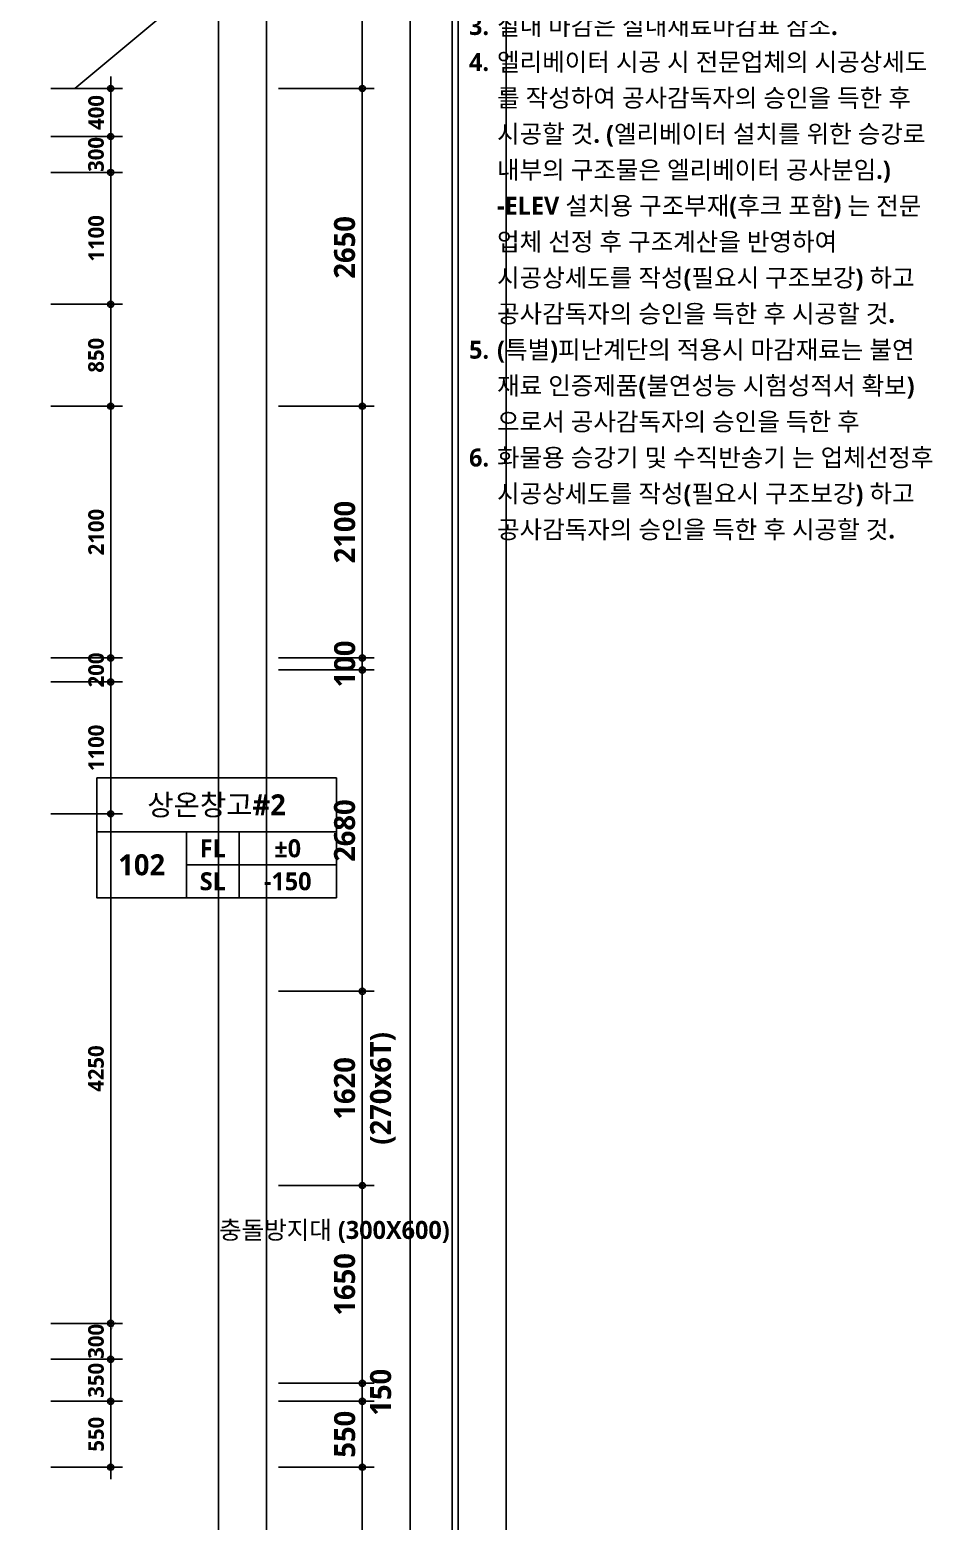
# Model space of a CAD drawing. Header units: millimetres. Extents: x -12482 to 126000, y 0 to 220200.
# Drawn here: x 32975 to 40507, y 128550 to 140989 of the extents above; entities that cross this region are included whole.
import ezdxf
from ezdxf.enums import TextEntityAlignment as Align

# ---------------------------------------------------------------- set-up
doc = ezdxf.new("R2010")
doc.units = ezdxf.units.MM
doc.header["$LTSCALE"] = 60
doc.layers.get('Defpoints').update_dxf_attribs({"color": 153})
for name, color, linetype in [('A-ANNO-DIM', 4, 'Continuous'), ('A-ANNO-GRA1', 7, 'Continuous'), ('A-ANNO-LEAD', 4, 'Continuous'), ('A-ANNO-NOTE', 7, 'Continuous'), ('A-ANNO-TEXT1', 7, 'Continuous'), ('A-ANNO-TEXT2', 3, 'Continuous'), ('A-ANNO-TITL', 7, 'Continuous'), ('A-ST-AXIS-DIM', 7, 'Continuous')]:
    doc.layers.add(name, color=color, linetype=linetype)
for name, color, linetype, plot in [('Defpoint', 161, 'Continuous', False), ('G(그리드1)', 185, 'Continuous', False), ('G(그리드2)', 235, 'Continuous', False)]:
    doc.layers.add(name, color=color, linetype=linetype, plot=plot)
doc.styles.add('2020음성 1차', font='NanumGothicBold.ttf')
doc.styles.add('SH_나눔', font='')
doc.styles.add('SH_대대리576', font='')
doc.styles.add('SH_진천_나눔', font='')
doc.styles.get('SH_나눔').set_extended_font_data('NanumGothic', bold=True)
doc.styles.get('SH_대대리576').set_extended_font_data('NanumGothic', bold=True)
doc.styles.get('SH_진천_나눔').set_extended_font_data('NanumGothic', bold=True)
doc.dimstyles.new('SHP 50', dxfattribs={"dimscale": 50, "dimtxt": 3.5, "dimasz": 1, "dimexe": 2, "dimexo": 2, "dimgap": 1, "dimtad": 1, "dimdec": 0, "dimzin": 0, "dimdsep": 46, "dimtxsty": 'SH_진천_나눔', "dimblk": 'DIMDOT', "dimcen": 0.09, "dimclrd": 256, "dimclre": 256, "dimclrt": 3, "dimadec": 0, "dimazin": 1, "dimtfac": 1, "dimtdec": 0, "dimtix": 1, "dimtmove": 2, "dimatfit": 0, "dimldrblk": 'DIMDOT', "dimfxl": 1, "dimtolj": 1, "dimtzin": 0, "dimlwd": -1, "dimlwe": -1, "dimarcsym": 0})
doc.dimstyles.new('SHP 50내부', dxfattribs={"dimscale": 50, "dimtxt": 2.6, "dimasz": 1, "dimexe": 2, "dimexo": 2, "dimgap": 1, "dimtad": 1, "dimdec": 0, "dimzin": 0, "dimdsep": 46, "dimtxsty": '2020음성 1차', "dimblk": 'DIMDOT', "dimcen": 0.09, "dimclrd": 256, "dimclre": 256, "dimclrt": 3, "dimadec": 0, "dimazin": 1, "dimtfac": 1, "dimtdec": 0, "dimtix": 1, "dimtmove": 2, "dimatfit": 0, "dimldrblk": 'DIMDOT', "dimfxl": 1, "dimtolj": 1, "dimtzin": 0, "dimlwd": -1, "dimlwe": -1, "dimarcsym": 0})

# ---------------------------------------------------------------- blocks, each defined once
blk = doc.blocks.new('DIMDOT')
at = {"color": 0}
blk.add_line((-2, 0), (2, 0), dxfattribs=at)
for radius in [0.5, 0.25]:
    blk.add_circle((0, 0), radius, dxfattribs=at)
blk = doc.blocks.new('*D18496')
at = {"layer": 'A-ANNO-DIM'}
for p, q in [((33650, 140550), (33650, 140600)), ((33150, 140500), (33750, 140500)), ((33650, 140500), (33650, 140100)), ((33150, 140100), (33750, 140100)), ((33650, 140050), (33650, 140000))]:
    blk.add_line(p, q, dxfattribs=at)
at = {"layer": 'Defpoints', "color": 0}
for p in [(33050, 140500), (33050, 140100), (33650, 140100)]:
    blk.add_point(p, dxfattribs=at)
at = {"layer": 'A-ANNO-DIM', "linetype": 'ByBlock', "xscale": 50, "yscale": 50, "zscale": 50}
for p, rotation in [((33650, 140500), 270), ((33650, 140100), 90)]:
    blk.add_blockref('DIMDOT', p, dxfattribs=dict(at, rotation=rotation))
at = {"layer": 'A-ANNO-DIM', "color": 3, "insert": (33529, 140300), "char_height": 130, "attachment_point": 5, "rotation": 90, "style": '2020음성 1차'}
blk.add_mtext('\\A1;400', dxfattribs=at)
blk = doc.blocks.new('G$C9D92D8A7')
at = {"layer": 'A-ANNO-GRA1'}
for p, q in [((0, 11), (40, 11)), ((15, 11), (15, 0)), ((23.75, 11), (23.75, 0)), ((15, 5.5), (40, 5.5))]:
    blk.add_line(p, q, dxfattribs=at)
blk.add_lwpolyline([(0, 20), (0, 0), (40, 0), (40, 20)], close=True, dxfattribs=at)
at = {"style": '2020음성 1차'}
for tag, height, p in [('실명', 3.5, (20, 15.5)), ('마감레벨', 3, (31.875, 8.25)), ('실번호', 3.5, (7.5, 5.5)), ('구조레벨', 3, (31.875, 2.75))]:
    blk.add_attdef(tag, text='', height=height, dxfattribs=at).set_placement(p, align=Align.MIDDLE_CENTER)
at = {"layer": 'A-ANNO-TEXT1', "style": 'SH_나눔'}
for s, p in [('FL', (19.375, 8.25)), ('SL', (19.375, 2.75))]:
    blk.add_text(s, height=3, dxfattribs=at).set_placement(p, align=Align.MIDDLE)
blk = doc.blocks.new('*D18513')
at = {"layer": 'A-ST-AXIS-DIM'}
for p, q in [((35050, 132970), (35850, 132970)), ((35750, 131400), (35750, 132920)), ((35050, 131350), (35850, 131350))]:
    blk.add_line(p, q, dxfattribs=at)
at = {"layer": 'Defpoints', "color": 0}
for p in [(34950, 132970), (35750, 132970), (34950, 131350)]:
    blk.add_point(p, dxfattribs=at)
at = {"layer": 'A-ST-AXIS-DIM', "linetype": 'ByBlock', "xscale": 50, "yscale": 50, "zscale": 50}
for p, rotation in [((35750, 132970), 90), ((35750, 131350), 270)]:
    blk.add_blockref('DIMDOT', p, dxfattribs=dict(at, rotation=rotation))
at = {"layer": 'A-ST-AXIS-DIM', "color": 3, "char_height": 175, "attachment_point": 5, "rotation": 90, "style": 'SH_진천_나눔'}
for s, insert in [('\\A1;(270x6T)', (35922, 132160)), ('\\A1;1620', (35603, 132160))]:
    blk.add_mtext(s, dxfattribs=dict(at, insert=insert))
blk = doc.blocks.new('*D18514')
at = {"layer": 'A-ST-AXIS-DIM'}
for p, q in [((35050, 131350), (35850, 131350)), ((35750, 131300), (35750, 129750)), ((35050, 129700), (35850, 129700))]:
    blk.add_line(p, q, dxfattribs=at)
at = {"layer": 'Defpoints', "color": 0}
for p in [(34950, 131350), (34950, 129700), (35750, 129700)]:
    blk.add_point(p, dxfattribs=at)
at = {"layer": 'A-ST-AXIS-DIM', "linetype": 'ByBlock', "xscale": 50, "yscale": 50, "zscale": 50}
for p, rotation in [((35750, 131350), 90), ((35750, 129700), 270)]:
    blk.add_blockref('DIMDOT', p, dxfattribs=dict(at, rotation=rotation))
at = {"layer": 'A-ST-AXIS-DIM', "color": 3, "insert": (35603, 130525), "char_height": 175, "attachment_point": 5, "rotation": 90, "style": 'SH_진천_나눔'}
blk.add_mtext('\\A1;1650', dxfattribs=at)
blk = doc.blocks.new('*D18515')
at = {"layer": 'A-ST-AXIS-DIM'}
for p, q in [((35050, 135650), (35850, 135650)), ((35750, 135600), (35750, 133020)), ((35050, 132970), (35850, 132970))]:
    blk.add_line(p, q, dxfattribs=at)
at = {"layer": 'Defpoints', "color": 0}
for p in [(34950, 135650), (34950, 132970), (35750, 132970)]:
    blk.add_point(p, dxfattribs=at)
at = {"layer": 'A-ST-AXIS-DIM', "linetype": 'ByBlock', "xscale": 50, "yscale": 50, "zscale": 50}
for p, rotation in [((35750, 135650), 90), ((35750, 132970), 270)]:
    blk.add_blockref('DIMDOT', p, dxfattribs=dict(at, rotation=rotation))
at = {"layer": 'A-ST-AXIS-DIM', "color": 3, "insert": (35603, 134310), "char_height": 175, "attachment_point": 5, "rotation": 90, "style": 'SH_진천_나눔'}
blk.add_mtext('\\A1;2680', dxfattribs=at)
blk = doc.blocks.new('*D18516')
at = {"layer": 'A-ST-AXIS-DIM'}
for p, q in [((35750, 129750), (35750, 129800)), ((35050, 129700), (35850, 129700)), ((35750, 129550), (35750, 129700)), ((35050, 129550), (35850, 129550)), ((35750, 129500), (35750, 129450))]:
    blk.add_line(p, q, dxfattribs=at)
at = {"layer": 'Defpoints', "color": 0}
for p in [(34950, 129700), (35750, 129700), (34950, 129550)]:
    blk.add_point(p, dxfattribs=at)
at = {"layer": 'A-ST-AXIS-DIM', "linetype": 'ByBlock', "xscale": 50, "yscale": 50, "zscale": 50}
for p, rotation in [((35750, 129700), 270), ((35750, 129550), 90)]:
    blk.add_blockref('DIMDOT', p, dxfattribs=dict(at, rotation=rotation))
at = {"layer": 'A-ST-AXIS-DIM', "color": 3, "insert": (35904, 129625), "char_height": 175, "attachment_point": 5, "rotation": 90, "style": 'SH_진천_나눔'}
blk.add_mtext('\\A1;150', dxfattribs=at)
blk = doc.blocks.new('*D18517')
at = {"layer": 'A-ST-AXIS-DIM'}
for p, q in [((35750, 135800), (35750, 135850)), ((35050, 135750), (35850, 135750)), ((35750, 135650), (35750, 135750)), ((35050, 135650), (35850, 135650)), ((35750, 135600), (35750, 135550))]:
    blk.add_line(p, q, dxfattribs=at)
at = {"layer": 'Defpoints', "color": 0}
for p in [(34950, 135750), (35750, 135750), (34950, 135650)]:
    blk.add_point(p, dxfattribs=at)
at = {"layer": 'A-ST-AXIS-DIM', "linetype": 'ByBlock', "xscale": 50, "yscale": 50, "zscale": 50}
for p, rotation in [((35750, 135750), 270), ((35750, 135650), 90)]:
    blk.add_blockref('DIMDOT', p, dxfattribs=dict(at, rotation=rotation))
at = {"layer": 'A-ST-AXIS-DIM', "color": 3, "insert": (35604, 135700), "char_height": 175, "attachment_point": 5, "rotation": 90, "style": 'SH_진천_나눔'}
blk.add_mtext('\\A1;100', dxfattribs=at)
blk = doc.blocks.new('*D18518')
at = {"layer": 'A-ST-AXIS-DIM'}
for p, q in [((35050, 137850), (35850, 137850)), ((35750, 137800), (35750, 135800)), ((35050, 135750), (35850, 135750))]:
    blk.add_line(p, q, dxfattribs=at)
at = {"layer": 'Defpoints', "color": 0}
for p in [(34950, 137850), (34950, 135750), (35750, 135750)]:
    blk.add_point(p, dxfattribs=at)
at = {"layer": 'A-ST-AXIS-DIM', "linetype": 'ByBlock', "xscale": 50, "yscale": 50, "zscale": 50}
for p, rotation in [((35750, 137850), 90), ((35750, 135750), 270)]:
    blk.add_blockref('DIMDOT', p, dxfattribs=dict(at, rotation=rotation))
at = {"layer": 'A-ST-AXIS-DIM', "color": 3, "insert": (35604, 136800), "char_height": 175, "attachment_point": 5, "rotation": 90, "style": 'SH_진천_나눔'}
blk.add_mtext('\\A1;2100', dxfattribs=at)
blk = doc.blocks.new('*D18519')
at = {"layer": 'A-ST-AXIS-DIM'}
for p, q in [((35050, 129550), (35850, 129550)), ((35750, 129500), (35750, 129050)), ((35050, 129000), (35850, 129000))]:
    blk.add_line(p, q, dxfattribs=at)
at = {"layer": 'Defpoints', "color": 0}
for p in [(34950, 129550), (34950, 129000), (35750, 129000)]:
    blk.add_point(p, dxfattribs=at)
at = {"layer": 'A-ST-AXIS-DIM', "linetype": 'ByBlock', "xscale": 50, "yscale": 50, "zscale": 50}
for p, rotation in [((35750, 129550), 90), ((35750, 129000), 270)]:
    blk.add_blockref('DIMDOT', p, dxfattribs=dict(at, rotation=rotation))
at = {"layer": 'A-ST-AXIS-DIM', "color": 3, "insert": (35604, 129275), "char_height": 175, "attachment_point": 5, "rotation": 90, "style": 'SH_진천_나눔'}
blk.add_mtext('\\A1;550', dxfattribs=at)
blk = doc.blocks.new('*D18520')
at = {"layer": 'A-ST-AXIS-DIM'}
for p, q in [((35050, 140500), (35850, 140500)), ((35750, 137900), (35750, 140450)), ((35050, 137850), (35850, 137850))]:
    blk.add_line(p, q, dxfattribs=at)
at = {"layer": 'Defpoints', "color": 0}
for p in [(34950, 140500), (35750, 140500), (34950, 137850)]:
    blk.add_point(p, dxfattribs=at)
at = {"layer": 'A-ST-AXIS-DIM', "linetype": 'ByBlock', "xscale": 50, "yscale": 50, "zscale": 50}
for p, rotation in [((35750, 140500), 90), ((35750, 137850), 270)]:
    blk.add_blockref('DIMDOT', p, dxfattribs=dict(at, rotation=rotation))
at = {"layer": 'A-ST-AXIS-DIM', "color": 3, "insert": (35603, 139175), "char_height": 175, "attachment_point": 5, "rotation": 90, "style": 'SH_진천_나눔'}
blk.add_mtext('\\A1;2650', dxfattribs=at)
blk = doc.blocks.new('*D21281')
at = {"layer": 'A-ANNO-DIM'}
for p, q in [((33650, 140150), (33650, 140200)), ((33150, 140100), (33750, 140100)), ((33650, 139800), (33650, 140100)), ((33150, 139800), (33750, 139800)), ((33650, 139750), (33650, 139700))]:
    blk.add_line(p, q, dxfattribs=at)
at = {"layer": 'Defpoints', "color": 0}
for p in [(33050, 140100), (33650, 140100), (33050, 139800)]:
    blk.add_point(p, dxfattribs=at)
at = {"layer": 'A-ANNO-DIM', "linetype": 'ByBlock', "xscale": 50, "yscale": 50, "zscale": 50}
for p, rotation in [((33650, 140100), 270), ((33650, 139800), 90)]:
    blk.add_blockref('DIMDOT', p, dxfattribs=dict(at, rotation=rotation))
at = {"layer": 'A-ANNO-DIM', "color": 3, "insert": (33528, 139950), "char_height": 130, "attachment_point": 5, "rotation": 90, "style": '2020음성 1차'}
blk.add_mtext('\\A1;300', dxfattribs=at)
blk = doc.blocks.new('*D21282')
at = {"layer": 'A-ANNO-DIM'}
for p, q in [((33150, 139800), (33750, 139800)), ((33650, 139750), (33650, 138750)), ((33150, 138700), (33750, 138700))]:
    blk.add_line(p, q, dxfattribs=at)
at = {"layer": 'Defpoints', "color": 0}
for p in [(33050, 139800), (33050, 138700), (33650, 138700)]:
    blk.add_point(p, dxfattribs=at)
at = {"layer": 'A-ANNO-DIM', "linetype": 'ByBlock', "xscale": 50, "yscale": 50, "zscale": 50}
for p, rotation in [((33650, 139800), 90), ((33650, 138700), 270)]:
    blk.add_blockref('DIMDOT', p, dxfattribs=dict(at, rotation=rotation))
at = {"layer": 'A-ANNO-DIM', "color": 3, "insert": (33529, 139250), "char_height": 130, "attachment_point": 5, "rotation": 90, "style": '2020음성 1차'}
blk.add_mtext('\\A1;1100', dxfattribs=at)
blk = doc.blocks.new('*D21283')
at = {"layer": 'A-ANNO-DIM'}
for p, q in [((33150, 138700), (33750, 138700)), ((33650, 137900), (33650, 138650)), ((33150, 137850), (33750, 137850))]:
    blk.add_line(p, q, dxfattribs=at)
at = {"layer": 'Defpoints', "color": 0}
for p in [(33050, 138700), (33650, 138700), (33050, 137850)]:
    blk.add_point(p, dxfattribs=at)
at = {"layer": 'A-ANNO-DIM', "linetype": 'ByBlock', "xscale": 50, "yscale": 50, "zscale": 50}
for p, rotation in [((33650, 138700), 90), ((33650, 137850), 270)]:
    blk.add_blockref('DIMDOT', p, dxfattribs=dict(at, rotation=rotation))
at = {"layer": 'A-ANNO-DIM', "color": 3, "insert": (33528, 138275), "char_height": 130, "attachment_point": 5, "rotation": 90, "style": '2020음성 1차'}
blk.add_mtext('\\A1;850', dxfattribs=at)
blk = doc.blocks.new('*D21284')
at = {"layer": 'A-ANNO-DIM'}
for p, q in [((33150, 137850), (33750, 137850)), ((33650, 137800), (33650, 135800)), ((33150, 135750), (33750, 135750))]:
    blk.add_line(p, q, dxfattribs=at)
at = {"layer": 'Defpoints', "color": 0}
for p in [(33050, 137850), (33050, 135750), (33650, 135750)]:
    blk.add_point(p, dxfattribs=at)
at = {"layer": 'A-ANNO-DIM', "linetype": 'ByBlock', "xscale": 50, "yscale": 50, "zscale": 50}
for p, rotation in [((33650, 137850), 90), ((33650, 135750), 270)]:
    blk.add_blockref('DIMDOT', p, dxfattribs=dict(at, rotation=rotation))
at = {"layer": 'A-ANNO-DIM', "color": 3, "insert": (33529, 136800), "char_height": 130, "attachment_point": 5, "rotation": 90, "style": '2020음성 1차'}
blk.add_mtext('\\A1;2100', dxfattribs=at)
blk = doc.blocks.new('*D21285')
at = {"layer": 'A-ANNO-DIM'}
for p, q in [((33650, 135800), (33650, 135850)), ((33150, 135750), (33750, 135750)), ((33650, 135550), (33650, 135750)), ((33150, 135550), (33750, 135550)), ((33650, 135500), (33650, 135450))]:
    blk.add_line(p, q, dxfattribs=at)
at = {"layer": 'Defpoints', "color": 0}
for p in [(33050, 135750), (33650, 135750), (33050, 135550)]:
    blk.add_point(p, dxfattribs=at)
at = {"layer": 'A-ANNO-DIM', "linetype": 'ByBlock', "xscale": 50, "yscale": 50, "zscale": 50}
for p, rotation in [((33650, 135750), 270), ((33650, 135550), 90)]:
    blk.add_blockref('DIMDOT', p, dxfattribs=dict(at, rotation=rotation))
at = {"layer": 'A-ANNO-DIM', "color": 3, "insert": (33529, 135650), "char_height": 130, "attachment_point": 5, "rotation": 90, "style": '2020음성 1차'}
blk.add_mtext('\\A1;200', dxfattribs=at)
blk = doc.blocks.new('*D21286')
at = {"layer": 'A-ANNO-DIM'}
for p, q in [((33150, 135550), (33750, 135550)), ((33650, 135500), (33650, 134500)), ((33150, 134450), (33750, 134450))]:
    blk.add_line(p, q, dxfattribs=at)
at = {"layer": 'Defpoints', "color": 0}
for p in [(33050, 135550), (33050, 134450), (33650, 134450)]:
    blk.add_point(p, dxfattribs=at)
at = {"layer": 'A-ANNO-DIM', "linetype": 'ByBlock', "xscale": 50, "yscale": 50, "zscale": 50}
for p, rotation in [((33650, 135550), 90), ((33650, 134450), 270)]:
    blk.add_blockref('DIMDOT', p, dxfattribs=dict(at, rotation=rotation))
at = {"layer": 'A-ANNO-DIM', "color": 3, "insert": (33529, 135000), "char_height": 130, "attachment_point": 5, "rotation": 90, "style": '2020음성 1차'}
blk.add_mtext('\\A1;1100', dxfattribs=at)
blk = doc.blocks.new('*D21287')
at = {"layer": 'A-ANNO-DIM'}
for p, q in [((33150, 134450), (33750, 134450)), ((33650, 130250), (33650, 134400)), ((33150, 130200), (33750, 130200))]:
    blk.add_line(p, q, dxfattribs=at)
at = {"layer": 'Defpoints', "color": 0}
for p in [(33050, 134450), (33650, 134450), (33050, 130200)]:
    blk.add_point(p, dxfattribs=at)
at = {"layer": 'A-ANNO-DIM', "linetype": 'ByBlock', "xscale": 50, "yscale": 50, "zscale": 50}
for p, rotation in [((33650, 134450), 90), ((33650, 130200), 270)]:
    blk.add_blockref('DIMDOT', p, dxfattribs=dict(at, rotation=rotation))
at = {"layer": 'A-ANNO-DIM', "color": 3, "insert": (33528, 132325), "char_height": 130, "attachment_point": 5, "rotation": 90, "style": '2020음성 1차'}
blk.add_mtext('\\A1;4250', dxfattribs=at)
blk = doc.blocks.new('*D21295')
at = {"layer": 'A-ANNO-DIM'}
for p, q in [((33650, 130250), (33650, 130300)), ((33150, 130200), (33750, 130200)), ((33650, 130200), (33650, 129900)), ((33150, 129900), (33750, 129900)), ((33650, 129850), (33650, 129800))]:
    blk.add_line(p, q, dxfattribs=at)
at = {"layer": 'Defpoints', "color": 0}
for p in [(33050, 130200), (33050, 129900), (33650, 129900)]:
    blk.add_point(p, dxfattribs=at)
at = {"layer": 'A-ANNO-DIM', "linetype": 'ByBlock', "xscale": 50, "yscale": 50, "zscale": 50}
for p, rotation in [((33650, 130200), 270), ((33650, 129900), 90)]:
    blk.add_blockref('DIMDOT', p, dxfattribs=dict(at, rotation=rotation))
at = {"layer": 'A-ANNO-DIM', "color": 3, "insert": (33528, 130050), "char_height": 130, "attachment_point": 5, "rotation": 90, "style": '2020음성 1차'}
blk.add_mtext('\\A1;300', dxfattribs=at)
blk = doc.blocks.new('*D21296')
at = {"layer": 'A-ANNO-DIM'}
for p, q in [((33650, 129950), (33650, 130000)), ((33150, 129900), (33750, 129900)), ((33650, 129550), (33650, 129900)), ((33150, 129550), (33750, 129550)), ((33650, 129500), (33650, 129450))]:
    blk.add_line(p, q, dxfattribs=at)
at = {"layer": 'Defpoints', "color": 0}
for p in [(33050, 129900), (33650, 129900), (33050, 129550)]:
    blk.add_point(p, dxfattribs=at)
at = {"layer": 'A-ANNO-DIM', "linetype": 'ByBlock', "xscale": 50, "yscale": 50, "zscale": 50}
for p, rotation in [((33650, 129900), 270), ((33650, 129550), 90)]:
    blk.add_blockref('DIMDOT', p, dxfattribs=dict(at, rotation=rotation))
at = {"layer": 'A-ANNO-DIM', "color": 3, "insert": (33528, 129725), "char_height": 130, "attachment_point": 5, "rotation": 90, "style": '2020음성 1차'}
blk.add_mtext('\\A1;350', dxfattribs=at)
blk = doc.blocks.new('*D21297')
at = {"layer": 'A-ANNO-DIM'}
for p, q in [((33150, 129550), (33750, 129550)), ((33650, 129500), (33650, 129050)), ((33150, 129000), (33750, 129000))]:
    blk.add_line(p, q, dxfattribs=at)
at = {"layer": 'Defpoints', "color": 0}
for p in [(33050, 129550), (33050, 129000), (33650, 129000)]:
    blk.add_point(p, dxfattribs=at)
at = {"layer": 'A-ANNO-DIM', "linetype": 'ByBlock', "xscale": 50, "yscale": 50, "zscale": 50}
for p, rotation in [((33650, 129550), 90), ((33650, 129000), 270)]:
    blk.add_blockref('DIMDOT', p, dxfattribs=dict(at, rotation=rotation))
at = {"layer": 'A-ANNO-DIM', "color": 3, "insert": (33529, 129275), "char_height": 130, "attachment_point": 5, "rotation": 90, "style": '2020음성 1차'}
blk.add_mtext('\\A1;550', dxfattribs=at)
blk = doc.blocks.new('G$C3CD03619')
at = {"layer": 'A-ANNO-GRA1'}
for centre in [(11731, 11592), (11731, 9792)]:
    blk.add_circle(centre, 792, dxfattribs=at)
at = {"layer": 'A-ANNO-NOTE', "style": 'SH_대대리576'}
for s, p in [('방', (11108, 11142)), ('갑', (11108, 9342))]:
    blk.add_text(s, height=900, dxfattribs=at).set_placement(p)
at = {"layer": 'A-ANNO-TITL', "style": 'SH_대대리576'}
for s, p in [('1.', (547, 25992)), ('2.', (547, 11592)), ('3.', (547, 7992)), ('4.', (547, 6192)), ('5.', (547, -8208)), ('6.', (547, -13608))]:
    blk.add_text(s, height=900, dxfattribs=at).set_placement(p, align=Align.MIDDLE_CENTER)
for s, p in [('B2ND FFL = EL-9000', (1447, 25992)), ('B1ST FFL = EL-4800', (1447, 24192)), ('1ST FFL = EL%%p0 (FH96.10)', (1447, 22392)), ('2ND FFL = EL+4500', (1447, 20592)), ('3RD FFL = EL+9000', (1447, 18792)), ('4TH FFL = EL+19000', (1447, 16992)), ('ROOF SFL = EL+29000', (1447, 15192)), ('PH ROOF SFL = EL+33000 (계단탑)', (1447, 13392)), ('스크린 방화셔터', (1447, 11592)), ('갑종 방화문', (1447, 9792)), ('실내 마감은 실내재료마감표 참조.', (1447, 7992)), ('엘리베이터 시공 시 전문업체의 시공상세도', (1447, 6192)), ('를 작성하여 공사감독자의 승인을 득한 후', (1447, 4392)), ('시공할 것. (엘리베이터 설치를 위한 승강로', (1447, 2592)), ('내부의 구조물은 엘리베이터 공사분임.)', (1447, 792)), ('-ELEV 설치용 구조부재(후크 포함) 는 전문', (1447, -1008)), ('업체 선정 후 구조계산을 반영하여', (1447, -2808)), ('시공상세도를 작성(필요시 구조보강) 하고', (1447, -4608)), ('공사감독자의 승인을 득한 후 시공할 것.', (1447, -6408)), ('(특별)피난계단의 적용시 마감재료는 불연', (1447, -8208)), ('재료 인증제품(불연성능 시험성적서 확보)', (1447, -10008)), ('으로서 공사감독자의 승인을 득한 후', (1447, -11808)), ('화물용 승강기 및 수직반송기 는 업체선정후', (1447, -13608)), ('시공상세도를 작성(필요시 구조보강) 하고', (1447, -15408)), ('공사감독자의 승인을 득한 후 시공할 것.', (1447, -17208))]:
    blk.add_text(s, height=900, dxfattribs=at).set_placement(p, align=Align.MIDDLE_LEFT)

msp = doc.modelspace()

# ---------------------------------------------------------------- linework, layer by layer
at = {"layer": 'A-ANNO-LEAD'}
msp.add_lwpolyline([(33677.4, 130197, 0, 37.5, 0), (33730.9, 130276.4, 0, 0, 0), (34133.9, 130986.5, 0, 0, 0), (34301, 130986.5, 0, 0, 0)], format="xyseb", dxfattribs=at)
at = {"layer": 'Defpoint'}
msp.add_line((33350, 140500), (34550, 141500), dxfattribs=at)
msp.add_lwpolyline([(1000, 119800), (36500, 119800), (36500, 147500), (1000, 147500)], close=True, dxfattribs=at)
at = {"layer": 'G(그리드1)'}
for points in [[(36950, 123000), (26000, 123000), (26000, 144300), (36950, 144300)], [(36550, 124200), (26400, 124200), (26400, 143900), (36550, 143900)], [(36150, 124600), (26800, 124600), (26800, 143500), (36150, 143500)], [(35750, 125000), (27200, 125000), (27200, 143100), (35750, 143100)], [(34950, 125800), (28000, 125800), (28000, 141900), (34950, 141900)]]:
    msp.add_lwpolyline(points, close=True, dxfattribs=at)
at = {"layer": 'G(그리드2)'}
msp.add_lwpolyline([(34550, 126200), (28400, 126200), (28400, 141500), (34550, 141500)], close=True, dxfattribs=at)

# ---------------------------------------------------------------- block references
at = {"xscale": 0.1666666666666667, "yscale": 0.1666666666666667, "zscale": 0.1666666666666667}
msp.add_blockref('G$C3CD03619', (36633.7, 139689.8), dxfattribs=at)
at = {"layer": 'A-ANNO-TEXT1'}
ref = msp.add_blockref('G$C9D92D8A7', (33533.7, 133750), dxfattribs=dict(at, xscale=50, yscale=50, zscale=50))
ref.add_attrib('실명', '상온창고#2', dxfattribs={"layer": 'A-ANNO-TEXT2', "height": 175, "style": '2020음성 1차'}).set_placement((34533.7, 134525, 137333.3), align=Align.MIDDLE_CENTER)
ref.add_attrib('실번호', '102', dxfattribs={"layer": 'A-ANNO-TEXT2', "height": 175, "style": '2020음성 1차'}).set_placement((33908.7, 134025, 137333.3), align=Align.MIDDLE_CENTER)
ref.add_attrib('마감레벨', '%%p0', dxfattribs={"height": 150, "style": '2020음성 1차'}).set_placement((35127.4, 134162.5, 137333.3), align=Align.MIDDLE_CENTER)
ref.add_attrib('구조레벨', '-150', dxfattribs={"height": 150, "style": '2020음성 1차'}).set_placement((35127.4, 133887.5, 137333.3), align=Align.MIDDLE_CENTER)

# ---------------------------------------------------------------- texts
at = {"layer": 'A-ANNO-TEXT1', "style": '2020음성 1차'}
msp.add_text('충돌방지대 (300X600)', height=150, dxfattribs=at).set_placement((36479.8, 130979.1), align=Align.MIDDLE_RIGHT)

# ---------------------------------------------------------------- dimensions: what is measured, and where the dimension line sits
at = {"layer": 'A-ANNO-DIM'}
for base, p1, p2, angle, picture, middle in [((33650, 140100, 103000), (33050, 140500, 103000), (33050, 140100, 103000), 270, '*D18496', (33528.7, 140300, 103000)), ((33650, 140100, 103000), (33050, 139800, 103000), (33050, 140100, 103000), 90, '*D21281', (33528.3, 139950, 103000)), ((33650, 138700, 103000), (33050, 139800, 103000), (33050, 138700, 103000), 270, '*D21282', (33528.7, 139250, 103000)), ((33650, 138700, 103000), (33050, 137850, 103000), (33050, 138700, 103000), 90, '*D21283', (33528.3, 138275, 103000)), ((33650, 135750, 103000), (33050, 137850, 103000), (33050, 135750, 103000), 270, '*D21284', (33528.5, 136800, 103000)), ((33650, 135750, 103000), (33050, 135550, 103000), (33050, 135750, 103000), 90, '*D21285', (33528.5, 135650, 103000)), ((33650, 134450, 103000), (33050, 135550, 103000), (33050, 134450, 103000), 270, '*D21286', (33528.7, 135000, 103000)), ((33650, 134450, 103000), (33050, 130200, 103000), (33050, 134450, 103000), 90, '*D21287', (33528.4, 132325, 103000)), ((33650, 129900, 103000), (33050, 130200, 103000), (33050, 129900, 103000), 270, '*D21295', (33528.3, 130050, 103000)), ((33650, 129900, 103000), (33050, 129550, 103000), (33050, 129900, 103000), 90, '*D21296', (33528.3, 129725, 103000)), ((33650, 129000, 103000), (33050, 129550, 103000), (33050, 129000, 103000), 270, '*D21297', (33528.5, 129275, 103000))]:
    dim = msp.add_linear_dim(base=base, p1=p1, p2=p2, angle=angle, dimstyle='SHP 50내부', override={"dimtxsty": '2020음성 1차', "dimldrblk": 'DIMDOT'}, dxfattribs=at)
    dim.commit()
    dim.dimension.update_dxf_attribs({"geometry": picture, "text_midpoint": middle})
at = {"layer": 'A-ST-AXIS-DIM'}
for base, p1, p2, angle, picture, middle in [((35750, 140500), (34950, 137850), (34950, 140500), 270, '*D18520', (35603.4, 139175)), ((35750, 135750), (34950, 137850), (34950, 135750), 90, '*D18518', (35603.8, 136800)), ((35750, 135750), (34950, 135650), (34950, 135750), 270, '*D18517', (35604, 135700)), ((35750, 132970), (34950, 135650), (34950, 132970), 90, '*D18515', (35603.4, 134310)), ((35750, 129700), (34950, 131350), (34950, 129700), 90, '*D18514', (35603.4, 130525)), ((35750, 129000), (34950, 129550), (34950, 129000), 90, '*D18519', (35603.8, 129275))]:
    dim = msp.add_linear_dim(base=base, p1=p1, p2=p2, angle=angle, dimstyle='SHP 50', override={"dimtxsty": 'SH_진천_나눔', "dimldrblk": 'DIMDOT'}, dxfattribs=at)
    dim.commit()
    dim.dimension.update_dxf_attribs({"geometry": picture, "text_midpoint": middle})
dim = msp.add_linear_dim(base=(35750, 132970), p1=(34950, 131350), p2=(34950, 132970), angle=270, text='<>\\X(270x6T)', dimstyle='SHP 50', override={"dimtxsty": 'SH_진천_나눔', "dimldrblk": 'DIMDOT'}, dxfattribs=at)
dim.commit()
dim.dimension.update_dxf_attribs({"geometry": '*D18513', "text_midpoint": (35750, 132160)})
dim = msp.add_linear_dim(base=(35750, 129700), p1=(34950, 129550), p2=(34950, 129700), angle=270, dimstyle='SHP 50', override={"dimtxsty": 'SH_진천_나눔', "dimldrblk": 'DIMDOT'}, dxfattribs=at)
dim.commit()
dim.dimension.update_dxf_attribs({"geometry": '*D18516', "text_midpoint": (35903.8, 129625), "dimtype": 160})

doc.saveas('drawing.dxf')
